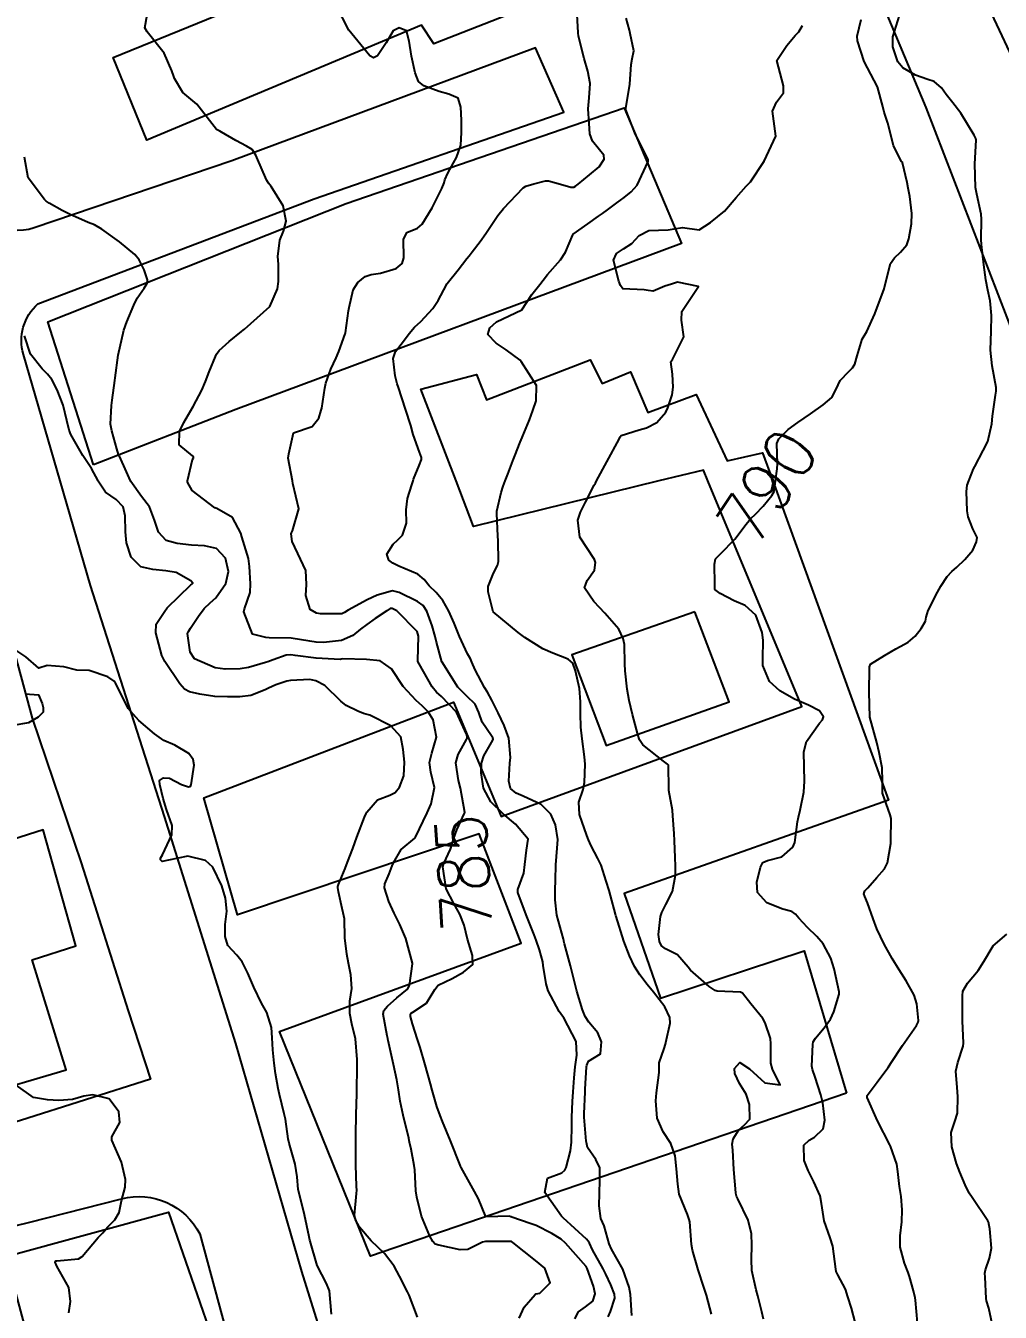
# Model space of a CAD drawing. Header units: metres. Extents: x 307586 to 320046, y 7427249 to 7434250.
# Drawn here: x 319146.4 to 319223.7, y 7428684 to 7428786.1 of the extents above; entities that cross this region are included whole.
import ezdxf
from ezdxf.enums import TextEntityAlignment as Align

# ---------------------------------------------------------------- set-up
doc = ezdxf.new("R2010")
doc.units = ezdxf.units.M
doc.header["$MEASUREMENT"] = 0
for name, color, linetype in [('Cotas', 45, 'Continuous'), ('Curvas de Nivel 1m', 11, 'Continuous'), ('Curvas de Nivel 5m', 15, 'Continuous'), ('Divisa', 42, 'FENCELINE2'), ('Edificações', 30, 'Continuous'), ('Linha Férrea', 20, 'Continuous'), ('Vias Primárias', 230, 'Continuous'), ('Vias Secundárias', 230, 'Continuous')]:
    doc.layers.add(name, color=color, linetype=linetype)
doc.styles.add('Style-STANDARD', font='STANDARD.shx')
doc.linetypes.add('FENCELINE2', pattern='A,0.25,-0.1,[132,ltypeshp.shx,S=0.1,R=0,X=-0.1,Y=0],-0.1,1', length=1.45)

msp = doc.modelspace()

# ---------------------------------------------------------------- linework, layer by layer
at = {"layer": 'Curvas de Nivel 1m', "flags": 128}
for points, elevation in [([(319167.56, 7428749.95), (319167.22, 7428751.76), (319167.27, 7428752.11), (319167.63, 7428753.76), (319169.12, 7428754.26), (319169.65, 7428754.94), (319169.83, 7428755.56), (319169.87, 7428755.73), (319170.11, 7428757.3), (319170.2, 7428757.72), (319170.6, 7428758.82), (319171.02, 7428759.72), (319171.22, 7428760.22), (319171.73, 7428761.61), (319171.76, 7428761.68), (319171.77, 7428761.71), (319172.01, 7428763.44), (319172.06, 7428763.71), (319172.37, 7428765.11), (319172.74, 7428765.7), (319173.32, 7428766.16), (319173.79, 7428766.33), (319174.55, 7428766.44), (319175.79, 7428766.8), (319176.26, 7428767.2), (319176.38, 7428767.65), (319176.36, 7428769.12), (319176.64, 7428769.65), (319177.48, 7428770), (319177.84, 7428770.32), (319178.64, 7428771.63), (319179.41, 7428773.15), (319179.58, 7428773.61), (319179.65, 7428773.84), (319179.88, 7428774.36), (319180.32, 7428775.18), (319180.57, 7428775.6), (319180.9, 7428776.59), (319180.97, 7428777.6), (319180.96, 7428778.58), (319180.91, 7428779.6), (319180.69, 7428780.33), (319179.96, 7428780.65), (319179.19, 7428780.85), (319177.97, 7428781.3), (319177.54, 7428781.64), (319177.29, 7428782.34), (319177.01, 7428783.65), (319176.82, 7428784.84), (319176.59, 7428785.65), (319176.03, 7428785.91), (319175.54, 7428785.67), (319174.98, 7428784.7), (319174.31, 7428783.69), (319173.99, 7428783.53), (319173.68, 7428783.69), (319172.02, 7428785.71), (319170.99, 7428787.72)], 786), ([(319177.12, 7428749.95), (319177.16, 7428750.08), (319177.61, 7428751.18), (319177.78, 7428751.64), (319177.78, 7428751.81), (319177.62, 7428752.24), (319177.14, 7428753.64), (319176.94, 7428754.35), (319176.53, 7428755.65), (319175.96, 7428757.37), (319175.87, 7428757.66), (319175.69, 7428758.28), (319175.54, 7428759.66), (319175.72, 7428760.21), (319176.35, 7428761.03), (319176.8, 7428761.65), (319177.24, 7428762.14), (319177.74, 7428762.59), (319178.68, 7428763.63), (319179.11, 7428764.27), (319179.78, 7428765.52), (319179.81, 7428765.58), (319179.84, 7428765.61), (319180.69, 7428766.7), (319181.39, 7428767.59), (319181.58, 7428767.82), (319181.81, 7428768.13), (319182.45, 7428768.95), (319182.9, 7428769.58), (319183.27, 7428770.15), (319183.85, 7428771.01), (319184.29, 7428771.56), (319185.87, 7428773.2), (319186.07, 7428773.34), (319186.71, 7428773.53), (319187.64, 7428773.76), (319187.88, 7428773.76), (319188.82, 7428773.51), (319189.64, 7428773.26), (319189.87, 7428773.27), (319190.02, 7428773.34), (319190.22, 7428773.49), (319191.13, 7428774.23), (319191.9, 7428774.86), (319192.3, 7428775.47), (319192.25, 7428775.81), (319191.91, 7428776.23), (319191.35, 7428776.91), (319191.16, 7428777.48), (319191.1, 7428778.31), (319191.03, 7428779.48), (319191.09, 7428780.35), (319191.18, 7428781.48), (319191, 7428782.47), (319190.69, 7428783.48), (319190.26, 7428785.25), (319190.22, 7428785.49), (319190.11, 7428787.43)], 787), ([(319184.43, 7428749.95), (319184.65, 7428750.5), (319185.05, 7428751.55), (319185.21, 7428751.95), (319185.63, 7428753.03), (319185.77, 7428753.4), (319185.83, 7428753.54), (319186.37, 7428754.81), (319186.64, 7428755.53), (319186.9, 7428756.3), (319186.91, 7428757.53), (319185.71, 7428759.43), (319185.61, 7428759.54), (319184.52, 7428760.36), (319183.73, 7428760.87), (319183.06, 7428761.58), (319183.22, 7428762.09), (319183.74, 7428762.57), (319185.75, 7428763.54), (319186.56, 7428764.75), (319187.17, 7428765.53), (319187.44, 7428765.87), (319187.79, 7428766.33), (319188.82, 7428767.5), (319189.22, 7428768.09), (319189.8, 7428769.49), (319189.83, 7428769.53), (319190.98, 7428770.34), (319191.85, 7428770.95), (319192.15, 7428771.17), (319192.56, 7428771.46), (319193.3, 7428772.01), (319193.87, 7428772.45), (319194.43, 7428772.89), (319194.91, 7428773.43), (319195.78, 7428775.3), (319195.77, 7428775.42), (319195.17, 7428776.68), (319194.78, 7428777.44), (319194.01, 7428779.39), (319194, 7428779.45), (319194, 7428779.5), (319194.32, 7428781.44), (319194.44, 7428783), (319194.52, 7428783.44), (319194.65, 7428784.08), (319194.36, 7428785.44), (319194.29, 7428785.71), (319194.04, 7428786.67)], 788), ([(319221.23, 7428749.95), (319221.61, 7428750.91), (319221.71, 7428751.11), (319222.37, 7428752.36), (319222.74, 7428753.09), (319223.05, 7428754.49), (319223.12, 7428755.09), (319223.35, 7428756.76), (319223.41, 7428757.08), (319223.41, 7428757.36), (319223.08, 7428759.09), (319222.95, 7428760.32), (319222.97, 7428761.09), (319223.01, 7428761.82), (319223.04, 7428763.09), (319222.92, 7428764.24), (319222.74, 7428765.1), (319222.59, 7428765.9), (319222.43, 7428767.1), (319222.23, 7428768.71), (319222.21, 7428769.11), (319222.25, 7428770.71), (319222.21, 7428771.11), (319221.88, 7428772.7), (319221.79, 7428773.11), (319221.77, 7428773.22), (319221.7, 7428775.11), (319221.81, 7428777), (319221.79, 7428777.11), (319221.65, 7428777.39), (319220.6, 7428779.12), (319219.96, 7428779.96), (319219.43, 7428780.6), (319219.07, 7428781.14), (319218.47, 7428781.64), (319217.98, 7428781.8), (319217.01, 7428782.15), (319216, 7428782.73), (319215.61, 7428783.19), (319215.2, 7428784.38), (319215.2, 7428785.19), (319215.72, 7428786.87)], 791), ([(319191.69, 7428749.95), (319192.51, 7428751.46), (319193.47, 7428753.27), (319193.55, 7428753.44), (319193.64, 7428753.55), (319195.08, 7428754), (319195.65, 7428754.17), (319196.47, 7428754.59), (319197.18, 7428755.4), (319197.33, 7428755.74), (319197.68, 7428756.78), (319197.77, 7428757.4), (319197.7, 7428758.41), (319197.58, 7428759.4), (319197.63, 7428759.49), (319197.71, 7428759.59), (319198.6, 7428761.39), (319198.42, 7428762.72), (319198.46, 7428763.39), (319199.78, 7428765.37), (319198.1, 7428765.71), (319197.79, 7428765.62), (319197.63, 7428765.56), (319197.11, 7428765.41), (319196.19, 7428765.01), (319195.78, 7428765.07), (319195.47, 7428765.11), (319193.78, 7428765.2), (319193.58, 7428765.45), (319193.44, 7428765.8), (319193.03, 7428767.46), (319193.28, 7428767.99), (319193.82, 7428768.37), (319194.48, 7428768.78), (319195.07, 7428769.43), (319195.84, 7428769.81), (319197.36, 7428769.88), (319197.84, 7428769.96), (319198.51, 7428770.06), (319199.84, 7428769.87), (319200.74, 7428770.46), (319201.85, 7428771.35), (319202.76, 7428772.45), (319203.57, 7428773.33), (319203.89, 7428773.68), (319204.99, 7428775.31), (319205.92, 7428777.3), (319205.64, 7428779.3), (319205.96, 7428779.99), (319206.52, 7428780.75), (319206.53, 7428781.29), (319206, 7428783.3), (319206.8, 7428784.51), (319207.44, 7428785.29), (319207.74, 7428785.57), (319208.03, 7428786.09)], 789), ([(319154.7, 7428749.95), (319154.37, 7428750.68), (319153.81, 7428751.93), (319153.75, 7428752.06), (319153.62, 7428752.5), (319153.21, 7428753.93), (319153.12, 7428754.45), (319153.19, 7428755.93), (319153.24, 7428756.36), (319153.46, 7428757.93), (319153.49, 7428758.13), (319153.71, 7428759.93), (319154.17, 7428761.92), (319154.4, 7428762.58), (319154.96, 7428763.91), (319155.22, 7428764.45), (319155.77, 7428765.25), (319156.02, 7428765.65), (319156.05, 7428765.9), (319155.79, 7428766.71), (319155.39, 7428767.5), (319155.05, 7428767.91), (319153.82, 7428768.91), (319152.41, 7428769.94), (319151.84, 7428770.27), (319151.33, 7428770.46), (319149.84, 7428771.13), (319149.28, 7428771.42), (319148.25, 7428771.99), (319148.01, 7428772.15), (319147.86, 7428772.28), (319146.58, 7428774.01), (319146.28, 7428775.63)], 784), ([(319152.13, 7428749.95), (319151.6, 7428750.94), (319150.91, 7428751.96), (319149.96, 7428753.64), (319149.83, 7428753.97), (319149.64, 7428754.75), (319149.35, 7428755.97), (319148.88, 7428757.19), (319148.44, 7428757.99), (319148.11, 7428758.42), (319147.69, 7428758.84), (319146.77, 7428760.01), (319146.27, 7428761.47)], 783), ([(319177.47, 7428683.62), (319176.82, 7428685.35), (319176.69, 7428685.63), (319176.05, 7428686.85), (319175.62, 7428687.65), (319174.86, 7428688.65), (319173.8, 7428689.67), (319172.88, 7428690.74), (319172.54, 7428691.34), (319172.48, 7428691.69), (319172.64, 7428693.42), (319172.65, 7428693.68), (319172.63, 7428693.97), (319172.58, 7428695.69), (319172.57, 7428697.3), (319172.58, 7428697.69), (319172.58, 7428698.08), (319172.61, 7428699.69), (319172.66, 7428701.34), (319172.67, 7428701.69), (319172.69, 7428703.34), (319172.69, 7428703.69), (319172.69, 7428704.04), (319172.54, 7428705.69), (319172.25, 7428706.87), (319172.1, 7428707.69), (319172.11, 7428708.68), (319172.27, 7428709.69), (319172.19, 7428710.76), (319172, 7428711.7), (319171.86, 7428712.42), (319171.7, 7428713.7), (319171.67, 7428715.21), (319171.58, 7428715.7), (319171.5, 7428716.02), (319171.2, 7428717.36), (319171.14, 7428717.71), (319171.14, 7428717.78), (319171.21, 7428717.93), (319171.72, 7428719.2), (319171.92, 7428719.7), (319172.33, 7428720.78), (319172.67, 7428721.69), (319173.27, 7428723.27), (319173.39, 7428723.56), (319173.45, 7428723.68), (319174.31, 7428724.65), (319175.29, 7428725.02), (319175.71, 7428725.24), (319176.04, 7428725.65), (319176.4, 7428726.56), (319176.43, 7428727.65), (319176.34, 7428728.65), (319176.14, 7428729.65), (319175.36, 7428730.51), (319173.68, 7428731.36), (319173.37, 7428731.45), (319173.18, 7428731.49), (319172.73, 7428731.69), (319171.81, 7428732.14), (319171.38, 7428732.48), (319170.12, 7428733.72), (319169.4, 7428734.1), (319168.94, 7428734.2), (319167.4, 7428734.13), (319167.09, 7428734.07), (319166.23, 7428733.77), (319165.66, 7428733.51), (319165.39, 7428733.38), (319164.24, 7428732.94), (319163.38, 7428732.82), (319162.39, 7428732.82), (319161.38, 7428732.85), (319160.19, 7428733.04), (319159.39, 7428733.23), (319158.97, 7428733.44), (319158.61, 7428733.86), (319157.42, 7428735.64), (319157.28, 7428735.88), (319157.19, 7428736.11), (319156.71, 7428737.89), (319156.74, 7428738.6), (319157.47, 7428739.71), (319157.54, 7428739.81), (319157.6, 7428739.88), (319159.49, 7428741.71), (319159.57, 7428741.77), (319159.64, 7428741.85), (319159.49, 7428742.04), (319158.31, 7428742.68), (319157.5, 7428742.83), (319156.47, 7428742.92), (319155.51, 7428743.15), (319154.76, 7428743.91), (319154.39, 7428745.05), (319154.3, 7428745.91), (319154.28, 7428747.19), (319154.1, 7428747.91), (319153.57, 7428748.47), (319152.71, 7428749.06), (319152.13, 7428749.94), (319152.13, 7428749.95)], 783), ([(319185.54, 7428683.53), (319185.93, 7428684.4), (319186.82, 7428685.41), (319186.88, 7428685.45), (319187.19, 7428685.51), (319187.99, 7428686.34), (319187.58, 7428687.5), (319186.85, 7428688.11), (319185.05, 7428689.54), (319184.93, 7428689.6), (319184.87, 7428689.61), (319184.79, 7428689.62), (319182.87, 7428689.62), (319182.62, 7428689.56), (319181.46, 7428688.99), (319180.86, 7428688.94), (319179.16, 7428689.31), (319178.87, 7428689.4), (319178.68, 7428689.61), (319178.45, 7428690.04), (319177.79, 7428691.62), (319177.42, 7428693.12), (319177.35, 7428693.63), (319177.26, 7428695.3), (319177.22, 7428695.63), (319176.96, 7428696.95), (319176.83, 7428697.5), (319176.82, 7428697.63), (319176.79, 7428697.81), (319176.33, 7428699.64), (319176.1, 7428700.74), (319175.97, 7428701.65), (319175.83, 7428702.45), (319175.56, 7428703.65), (319175.15, 7428705.57), (319175.13, 7428705.66), (319175.12, 7428705.71), (319175.07, 7428705.94), (319174.75, 7428707.66), (319174.81, 7428707.94), (319175.09, 7428708.27), (319175.82, 7428708.94), (319176.67, 7428709.64), (319176.85, 7428709.91), (319177.08, 7428711.64), (319177.08, 7428711.7), (319176.55, 7428713.65), (319176.06, 7428714.76), (319175.61, 7428715.66), (319175.19, 7428716.59), (319174.86, 7428717.66), (319174.89, 7428717.98), (319175.22, 7428718.79), (319175.47, 7428719.42), (319175.56, 7428719.66), (319176.18, 7428720.72), (319177.25, 7428721.61), (319177.28, 7428721.64), (319177.31, 7428721.69), (319178.23, 7428723.63), (319178.57, 7428724.34), (319178.82, 7428725.62), (319178.53, 7428726.84), (319178.43, 7428727.62), (319178.61, 7428728.35), (319178.99, 7428729.62), (319178.73, 7428730.99), (319178.32, 7428731.63), (319177.85, 7428732.1), (319177.38, 7428732.52), (319176.33, 7428733.65), (319175.41, 7428735.04), (319174.5, 7428735.67), (319173.42, 7428735.79), (319171.56, 7428735.84), (319171.42, 7428735.81), (319171.34, 7428735.79), (319169.42, 7428735.88), (319167.77, 7428736.1), (319167.43, 7428736.15), (319167.06, 7428736.13), (319166.02, 7428735.77), (319165.59, 7428735.6), (319165.42, 7428735.54), (319164.05, 7428735.16), (319163.41, 7428735.04), (319162.22, 7428735.01), (319161.41, 7428735.12), (319159.77, 7428735.85), (319159.43, 7428736.36), (319159.24, 7428737.66), (319159.23, 7428737.85), (319159.29, 7428738.01), (319159.45, 7428738.27), (319160.08, 7428739.23), (319160.53, 7428739.84), (319161.03, 7428740.29), (319161.48, 7428740.68), (319162.25, 7428741.82), (319162.47, 7428742.78), (319162.23, 7428743.82), (319161.52, 7428744.58), (319160.56, 7428744.81), (319159.53, 7428744.86), (319158.4, 7428744.99), (319157.53, 7428745.23), (319156.91, 7428745.89), (319156.59, 7428746.85), (319156.2, 7428747.89), (319155.58, 7428748.72), (319154.72, 7428749.91), (319154.7, 7428749.95)], 784), ([(319192.6, 7428683.64), (319192.8, 7428684.06), (319193.14, 7428685.11), (319193.12, 7428685.44), (319192.83, 7428686.17), (319192.42, 7428687.03), (319192.22, 7428687.45), (319191.37, 7428688.95), (319191.12, 7428689.47), (319191.03, 7428689.63), (319190.88, 7428689.8), (319189.04, 7428691.49), (319188.89, 7428691.63), (319187.59, 7428693.5), (319187.79, 7428694.64), (319188.94, 7428695.07), (319189.16, 7428695.26), (319189.26, 7428695.49), (319189.63, 7428696.81), (319189.69, 7428697.48), (319189.71, 7428698.75), (319189.72, 7428699.48), (319189.78, 7428700.71), (319189.83, 7428701.48), (319189.91, 7428702.59), (319189.99, 7428703.48), (319190.13, 7428704.4), (319190.06, 7428705.48), (319189.08, 7428707.35), (319188.98, 7428707.49), (319188.73, 7428707.85), (319187.85, 7428709.5), (319187.68, 7428710.06), (319187.46, 7428711.52), (319187.41, 7428711.79), (319187.15, 7428712.74), (319186.9, 7428713.52), (319186.74, 7428713.94), (319186.09, 7428715.53), (319185.44, 7428717.3), (319185.43, 7428717.54), (319185.91, 7428718.84), (319185.99, 7428719.53), (319186.12, 7428720.65), (319186.26, 7428721.53), (319185.26, 7428722.73), (319184.28, 7428723.55), (319183.29, 7428724.5), (319182.72, 7428725.57), (319182.53, 7428726.79), (319182.55, 7428727.57), (319182.75, 7428728.15), (319183.35, 7428729.2), (319183.47, 7428729.44), (319183.46, 7428729.56), (319183.35, 7428729.73), (319182.61, 7428730.81), (319182.34, 7428731.58), (319182.04, 7428732.24), (319181.39, 7428732.88), (319180.67, 7428733.6), (319179.42, 7428735.58), (319179.41, 7428735.61), (319178.97, 7428737.15), (319178.87, 7428737.62), (319178.63, 7428738.45), (319178.22, 7428739.63), (319177.92, 7428740.08), (319177.48, 7428740.39), (319176.03, 7428741.11), (319175.49, 7428741.23), (319174.26, 7428740.9), (319173.48, 7428740.51), (319171.98, 7428739.7), (319171.67, 7428739.51), (319171.47, 7428739.41), (319169.78, 7428739.41), (319169.47, 7428739.47), (319168.96, 7428739.74), (319168.61, 7428740.87), (319168.67, 7428741.74), (319168.6, 7428742.84), (319168.18, 7428743.75), (319167.53, 7428745.15), (319167.44, 7428745.76), (319167.46, 7428745.84), (319167.55, 7428745.99), (319168.05, 7428747.75), (319167.59, 7428749.76), (319167.56, 7428749.95)], 786), ([(319194.49, 7428683.73), (319194.38, 7428685.42), (319194.26, 7428685.99), (319193.76, 7428687.43), (319192.87, 7428689), (319192.69, 7428689.44), (319192.29, 7428690.85), (319192.02, 7428691.45), (319191.88, 7428692.43), (319191.93, 7428693.45), (319191.94, 7428694.44), (319191.95, 7428695.45), (319191.62, 7428696.13), (319190.96, 7428697.06), (319190.88, 7428697.47), (319190.87, 7428697.56), (319190.69, 7428699.47), (319190.69, 7428699.78), (319190.77, 7428701.47), (319190.78, 7428701.71), (319190.88, 7428703.47), (319190.9, 7428703.61), (319191.04, 7428703.92), (319192, 7428704.51), (319192.08, 7428705.45), (319191.79, 7428706.18), (319191.08, 7428707), (319190.78, 7428707.47), (319190.56, 7428708), (319190.12, 7428709.48), (319189.77, 7428710.84), (319189.62, 7428711.49), (319189.15, 7428713.22), (319189.1, 7428713.44), (319189.08, 7428713.49), (319189.05, 7428713.6), (319188.54, 7428715.5), (319188.4, 7428716.71), (319188.4, 7428717.5), (319188.43, 7428718.28), (319188.46, 7428719.5), (319188.57, 7428720.82), (319188.6, 7428721.5), (319188.43, 7428722.67), (319188.05, 7428723.51), (319187.28, 7428724.27), (319185.87, 7428724.95), (319185.3, 7428725.18), (319184.86, 7428725.54), (319184.72, 7428726.14), (319184.81, 7428727.55), (319184.86, 7428728.01), (319184.71, 7428729.55), (319184.35, 7428730.56), (319183.88, 7428731.55), (319183.38, 7428732.55), (319183.03, 7428733.2), (319182.8, 7428733.57), (319182.04, 7428734.96), (319181.79, 7428735.58), (319181.67, 7428735.83), (319181.43, 7428736.24), (319180.82, 7428737.6), (319180.39, 7428738.67), (319179.97, 7428739.61), (319179.48, 7428740.47), (319178.96, 7428741.09), (319178.4, 7428741.63), (319177.99, 7428742.12), (319177.5, 7428742.55), (319175.98, 7428743.18), (319175.51, 7428743.43), (319175.2, 7428743.66), (319175.05, 7428744.14), (319175.53, 7428744.93), (319175.91, 7428745.28), (319176.29, 7428745.65), (319176.61, 7428746.59), (319176.57, 7428747.65), (319176.67, 7428748.56), (319177.02, 7428749.65), (319177.12, 7428749.95)], 787), ([(319200.8, 7428683.86), (319200.4, 7428685.35), (319200.21, 7428685.98), (319199.75, 7428687.36), (319199.3, 7428688.93), (319199.23, 7428689.37), (319199.08, 7428691.18), (319199.04, 7428691.37), (319198.9, 7428691.75), (319198.24, 7428693.38), (319198.13, 7428694.17), (319198.04, 7428695.38), (319197.92, 7428696.41), (319197.57, 7428697.38), (319196.98, 7428698.31), (319196.49, 7428699.4), (319196.39, 7428700.78), (319196.45, 7428701.4), (319196.66, 7428703.03), (319196.66, 7428703.4), (319196.65, 7428703.78), (319197.06, 7428704.93), (319197.17, 7428705.28), (319197.19, 7428705.39), (319197.53, 7428706.94), (319197.49, 7428707.39), (319197.1, 7428708.22), (319196.2, 7428709.4), (319195.71, 7428710), (319195.13, 7428710.76), (319194.7, 7428711.42), (319194.3, 7428712.27), (319193.85, 7428713.43), (319193.23, 7428715.39), (319193.22, 7428715.44), (319193.18, 7428715.58), (319192.8, 7428717.05), (319192.69, 7428717.45), (319192.46, 7428718.2), (319192.04, 7428719.46), (319191.78, 7428720.01), (319191.25, 7428721.01), (319191.05, 7428721.47), (319190.91, 7428721.82), (319190.34, 7428723.48), (319190.29, 7428724.48), (319190.62, 7428725.48), (319190.74, 7428726.04), (319190.78, 7428727.48), (319190.74, 7428728.07), (319190.53, 7428729.48), (319190.44, 7428730.41), (319190.41, 7428731.48), (319190.42, 7428732.44), (319190.34, 7428733.48), (319190.02, 7428734.88), (319189.8, 7428735.49), (319189.43, 7428735.81), (319188.22, 7428736.3), (319187.43, 7428736.64), (319185.99, 7428737.53), (319185.45, 7428737.94), (319183.47, 7428739.56), (319183.07, 7428741.15), (319183.09, 7428741.57), (319183.5, 7428742.64), (319183.81, 7428743.25), (319183.89, 7428743.56), (319183.87, 7428745.22), (319183.85, 7428745.56), (319183.76, 7428747.36), (319183.77, 7428747.56), (319184.11, 7428749.03), (319184.28, 7428749.55), (319184.43, 7428749.95)], 788), ([(319204.94, 7428683.44), (319204.8, 7428684.02), (319204.49, 7428685.3), (319204.36, 7428685.78), (319204, 7428687.31), (319203.98, 7428688.19), (319204.02, 7428689.31), (319203.97, 7428690.22), (319203.72, 7428691.31), (319202.91, 7428693), (319202.8, 7428693.21), (319202.77, 7428693.32), (319202.75, 7428693.48), (319202.59, 7428695.33), (319202.49, 7428696.86), (319202.46, 7428697.33), (319202.53, 7428697.77), (319202.98, 7428698.47), (319203.43, 7428698.87), (319203.84, 7428699.31), (319203.83, 7428700.48), (319203.56, 7428701.31), (319203.03, 7428702.16), (319202.66, 7428702.95), (319202.64, 7428703.33), (319203.05, 7428703.82), (319203.83, 7428703.31), (319205.03, 7428702.19), (319206.26, 7428702.05), (319205.64, 7428703.29), (319205.51, 7428703.75), (319205.52, 7428705.29), (319205.49, 7428705.72), (319205.08, 7428706.95), (319204.89, 7428707.3), (319203.93, 7428708.48), (319203.27, 7428709.32), (319203.11, 7428709.4), (319201.25, 7428709.48), (319201.11, 7428709.52), (319200.62, 7428709.85), (319199.13, 7428711.13), (319198.96, 7428711.37), (319198.12, 7428712.36), (319197.15, 7428712.84), (319196.83, 7428713.08), (319196.68, 7428713.4), (319196.59, 7428713.97), (319196.76, 7428715.4), (319196.86, 7428715.72), (319197.19, 7428716.35), (319197.7, 7428717.39), (319197.94, 7428718.67), (319197.95, 7428719.39), (319197.92, 7428720.07), (319197.87, 7428721.39), (319197.84, 7428721.97), (319197.75, 7428723.39), (319197.7, 7428723.82), (319197.42, 7428725.4), (319197.41, 7428725.5), (319197.39, 7428727.4), (319197.32, 7428727.49), (319197.01, 7428727.72), (319195.35, 7428729.01), (319195.09, 7428729.42), (319194.95, 7428729.83), (319194.54, 7428731.43), (319194.28, 7428732.54), (319194.12, 7428733.43), (319193.96, 7428734.89), (319193.93, 7428735.43), (319193.89, 7428736.98), (319193.81, 7428737.44), (319193.45, 7428738.19), (319192.33, 7428739.46), (319191.92, 7428739.91), (319191.48, 7428740.4), (319190.72, 7428741.48), (319190.93, 7428742.05), (319191.51, 7428742.88), (319191.61, 7428743.47), (319191.52, 7428743.72), (319190.37, 7428745.48), (319190.19, 7428746.85), (319190.4, 7428747.48), (319190.8, 7428748.26), (319191.42, 7428749.47), (319191.48, 7428749.58), (319191.6, 7428749.78), (319191.69, 7428749.95)], 789), ([(319217.16, 7428683.15), (319217.01, 7428684.95), (319216.98, 7428685.15), (319216.83, 7428685.7), (319216.52, 7428686.83), (319216.41, 7428687.16), (319216.13, 7428687.89), (319215.79, 7428689.17), (319215.79, 7428690.07), (319215.91, 7428691.16), (319215.95, 7428692.13), (319215.86, 7428693.17), (319215.74, 7428693.98), (319215.61, 7428695.17), (319215.52, 7428695.74), (319215.01, 7428697.18), (319214.96, 7428697.28), (319213.97, 7428699.19), (319213.17, 7428701.04), (319213.17, 7428701.2), (319213.96, 7428702.26), (319214.64, 7428703.18), (319214.82, 7428703.41), (319215.05, 7428703.75), (319215.97, 7428705.17), (319217.08, 7428706.74), (319217.21, 7428707.02), (319217.23, 7428707.15), (319217.1, 7428708.46), (319216.9, 7428709.15), (319216.27, 7428710.3), (319215.71, 7428711.17), (319215.15, 7428712.07), (319214.5, 7428713.19), (319213.94, 7428714.43), (319213.65, 7428715.2), (319213.2, 7428716.48), (319212.97, 7428716.97), (319212.89, 7428717.2), (319212.99, 7428717.42), (319213.21, 7428717.67), (319213.92, 7428718.49), (319214.53, 7428719.19), (319214.77, 7428719.66), (319215.03, 7428721.18), (319215.05, 7428721.39), (319215.06, 7428723.18), (319214.99, 7428723.47), (319214.38, 7428725.19), (319214.37, 7428726.13), (319214.35, 7428727.19), (319214.11, 7428728.42), (319213.93, 7428729.19), (319213.37, 7428731.2), (319213.31, 7428733.2), (319213.35, 7428735.12), (319213.35, 7428735.2), (319213.43, 7428735.42), (319214.53, 7428736.09), (319215.44, 7428736.63), (319215.78, 7428736.83), (319216.41, 7428737.17), (319216.98, 7428737.64), (319217.46, 7428738.24), (319217.78, 7428738.84), (319217.85, 7428739.15), (319218.01, 7428739.68), (319218.74, 7428741.14), (319219.02, 7428741.61), (319219.51, 7428742.37), (319219.87, 7428742.77), (319220.27, 7428743.12), (319220.92, 7428743.72), (319221.54, 7428744.45), (319221.85, 7428745.11), (319221.9, 7428745.46), (319221.55, 7428746.14), (319221.17, 7428747.11), (319221.11, 7428747.58), (319221.05, 7428749.12), (319221.1, 7428749.62), (319221.23, 7428749.95)], 791), ([(319170.65, 7428683.85), (319170.49, 7428685.71), (319170.26, 7428686.28), (319169.51, 7428687.72), (319168.96, 7428689.64), (319168.94, 7428689.73), (319168.88, 7428689.99), (319168.51, 7428691.73), (319168.36, 7428692.27), (319168.01, 7428693.74), (319167.92, 7428694.75), (319167.77, 7428695.74), (319167.29, 7428697.42), (319167.21, 7428697.75), (319166.99, 7428699.32), (319166.9, 7428699.75), (319166.53, 7428701.28), (319166.41, 7428701.76), (319166.2, 7428702.94), (319166.11, 7428703.76), (319166, 7428704.81), (319165.94, 7428705.77), (319165.89, 7428706.6), (319165.51, 7428707.78), (319165.09, 7428708.53), (319164.48, 7428709.79), (319164.01, 7428710.91), (319163.55, 7428711.8), (319163.14, 7428712.34), (319162.43, 7428713.09), (319162.2, 7428713.81), (319162.22, 7428714.76), (319162.35, 7428715.81), (319162.23, 7428716.85), (319161.94, 7428717.82), (319161.22, 7428719.3), (319160.64, 7428719.84), (319159.24, 7428720.19), (319157.72, 7428719.87), (319157.22, 7428719.77), (319157.07, 7428719.88), (319157.07, 7428720.03), (319157.23, 7428720.29), (319157.97, 7428721.87), (319158.01, 7428722.62), (319157.54, 7428723.88), (319157.29, 7428724.76), (319157.03, 7428725.88), (319157, 7428726.19), (319157.31, 7428726.41), (319157.8, 7428726.36), (319158.74, 7428725.86), (319159.3, 7428725.68), (319159.44, 7428725.71), (319159.51, 7428725.85), (319159.75, 7428727.41), (319159.66, 7428727.85), (319159.33, 7428728.32), (319158.21, 7428728.99), (319157.35, 7428729.36), (319156.59, 7428729.89), (319155.36, 7428730.94), (319154.52, 7428731.91), (319153.6, 7428733.71), (319153.5, 7428733.92), (319153.4, 7428734.07), (319152.9, 7428734.42), (319151.41, 7428734.91), (319150.43, 7428734.94), (319149.41, 7428735.2), (319148.09, 7428735.31), (319147.41, 7428735.1), (319146.39, 7428736.01), (319145.43, 7428736.63)], 782), ([(319146.33, 7428733.06), (319147.38, 7428732.99), (319147.68, 7428732.3), (319147.76, 7428731.99), (319147.76, 7428731.6), (319147.36, 7428731.2), (319146.59, 7428730.77), (319145.35, 7428730.55)], 782), ([(319223.09, 7428683.08), (319222.82, 7428684.32), (319222.64, 7428684.91), (319222.61, 7428685.08), (319222.52, 7428686.77), (319222.51, 7428687.09), (319222.56, 7428687.37), (319222.86, 7428688.3), (319223.01, 7428688.94), (319223.02, 7428689.08), (319222.89, 7428690.62), (319222.83, 7428691.02), (319222.82, 7428691.08), (319222.73, 7428691.25), (319221.49, 7428693.1), (319221.27, 7428693.45), (319220.93, 7428694.1), (319220.51, 7428695.11), (319220.26, 7428695.81), (319219.89, 7428697.12), (319219.84, 7428698.26), (319220.13, 7428699.12), (319220.32, 7428699.79), (319220.37, 7428701.12), (319220.3, 7428701.84), (319220.21, 7428703.12), (319220.36, 7428703.81), (319220.79, 7428705.11), (319220.82, 7428705.36), (319220.74, 7428707.11), (319220.73, 7428707.47), (319220.74, 7428709.11), (319220.76, 7428709.47), (319221.12, 7428710.1), (319221.97, 7428711.1), (319222.41, 7428711.82), (319223.16, 7428713.08), (319224.24, 7428714)], 792), ([(319149.81, 7428683.96), (319149.93, 7428684.84), (319149.79, 7428685.96), (319148.84, 7428687.66), (319148.71, 7428687.97), (319148.75, 7428688.07), (319148.84, 7428688.09), (319150.56, 7428688.24), (319150.85, 7428688.41), (319152.14, 7428689.93), (319152.49, 7428690.31), (319152.88, 7428690.76), (319153.46, 7428691.34), (319153.79, 7428691.91), (319153.98, 7428692.83), (319154.26, 7428693.91), (319154.31, 7428694.52), (319153.98, 7428695.91), (319153.22, 7428697.66), (319153.22, 7428697.92), (319153.85, 7428699.04), (319153.76, 7428699.91), (319153, 7428700.92), (319151.7, 7428701.24), (319151, 7428701.14), (319150.08, 7428700.87), (319149, 7428700.79), (319148.12, 7428700.85), (319147, 7428701.03), (319145.61, 7428702.01)], 781)]:
    msp.add_lwpolyline(points, dxfattribs=dict(at, elevation=elevation))
at = {"layer": 'Curvas de Nivel 5m', "flags": 128}
for points, elevation in [([(319159.23, 7428749.95), (319159.61, 7428751.64), (319159.69, 7428751.78), (319159.7, 7428751.85), (319159.61, 7428751.95), (319158.56, 7428752.81), (319158.58, 7428753.87), (319158.92, 7428754.59), (319159.66, 7428755.85), (319160.36, 7428757.16), (319160.66, 7428757.84), (319160.94, 7428758.6), (319161.44, 7428759.83), (319161.52, 7428760.02), (319161.72, 7428760.31), (319162.53, 7428761.02), (319163.51, 7428761.81), (319163.63, 7428761.91), (319163.73, 7428762), (319165.75, 7428763.78), (319166.36, 7428765.19), (319166.44, 7428765.77), (319166.43, 7428767.14), (319166.4, 7428767.77), (319166.54, 7428769.06), (319166.83, 7428769.77), (319167.06, 7428770.55), (319166.82, 7428771.77), (319165.87, 7428773.32), (319165.65, 7428773.57), (319165.51, 7428773.79), (319165.22, 7428774.45), (319164.63, 7428775.8), (319164.34, 7428776.24), (319163.91, 7428776.52), (319163.06, 7428776.96), (319161.92, 7428777.62), (319161.78, 7428777.69), (319161.52, 7428777.83), (319159.95, 7428779.85), (319158.86, 7428780.76), (319158.2, 7428781.88), (319158.13, 7428782.03), (319157.98, 7428782.49), (319157.36, 7428783.89), (319156.02, 7428785.58), (319155.82, 7428785.9), (319156.03, 7428786.93)], 785), ([(319205.89, 7428749.95), (319206.01, 7428750.9), (319206.05, 7428751.3), (319206, 7428752.93), (319206.14, 7428753.3), (319206.89, 7428754.04), (319207.66, 7428754.59), (319208.66, 7428755.27), (319209.67, 7428756), (319210.36, 7428756.56), (319210.71, 7428757.24), (319211.01, 7428757.92), (319211.7, 7428758.64), (319212, 7428758.93), (319212.18, 7428759.22), (319212.37, 7428759.87), (319212.77, 7428761.21), (319213.13, 7428761.82), (319213.76, 7428763.2), (319214.52, 7428765.2), (319214.76, 7428766.16), (319215.02, 7428767.19), (319215.34, 7428767.66), (319215.82, 7428768.09), (319216.31, 7428768.69), (319216.46, 7428769.17), (319216.67, 7428770.34), (319216.72, 7428771.17), (319216.54, 7428772.51), (319216.42, 7428773.17), (319216.34, 7428773.62), (319215.98, 7428775.18), (319215.96, 7428775.23), (319215.9, 7428775.3), (319215.26, 7428776.54), (319215.1, 7428777.19), (319214.8, 7428778.34), (319214.52, 7428779.2), (319214.4, 7428779.65), (319213.97, 7428781.21), (319212.93, 7428783.22), (319212.39, 7428784.86), (319212.36, 7428785.23), (319212.69, 7428786.57)], 790), ([(319189.96, 7428683.48), (319190.26, 7428684.02), (319190.81, 7428684.42), (319191.4, 7428684.88), (319191.58, 7428685.46), (319191.44, 7428686.07), (319190.93, 7428687.47), (319190.85, 7428687.63), (319189.22, 7428689.49), (319188.88, 7428689.79), (319188.14, 7428690.24), (319186.89, 7428690.87), (319186.42, 7428691.05), (319184.97, 7428691.54), (319184.92, 7428691.56), (319184.89, 7428691.58), (319184.81, 7428691.63), (319182.89, 7428691.56), (319182.32, 7428692.99), (319182.01, 7428693.57), (319180.94, 7428695.48), (319180.89, 7428695.59), (319180.86, 7428695.68), (319180.09, 7428697.6), (319179.46, 7428699.13), (319179.26, 7428699.61), (319179, 7428700.33), (319178.64, 7428701.61), (319178.5, 7428702.13), (319178.09, 7428703.62), (319177.68, 7428705), (319177.48, 7428705.63), (319177.08, 7428706.88), (319176.92, 7428707.47), (319176.92, 7428707.63), (319176.98, 7428707.74), (319177.09, 7428707.8), (319178.19, 7428708.53), (319178.85, 7428709.61), (319179.12, 7428709.95), (319180.23, 7428710.49), (319181.13, 7428710.98), (319181.87, 7428711.58), (319181.85, 7428712.29), (319181.43, 7428713.59), (319181.17, 7428714.7), (319180.84, 7428715.59), (319180.35, 7428716.44), (319179.76, 7428717.6), (319179.49, 7428719.34), (319179.56, 7428719.61), (319180.09, 7428720.75), (319180.36, 7428721.6), (319180.6, 7428722.26), (319181.21, 7428723.59), (319181.22, 7428723.65), (319180.88, 7428725.59), (319180.73, 7428726.18), (319180.52, 7428727.6), (319180.69, 7428728.24), (319181.35, 7428729.43), (319181.41, 7428729.54), (319181.42, 7428729.59), (319181.41, 7428729.64), (319181.36, 7428729.86), (319180.58, 7428731.6), (319179.39, 7428732.85), (319178.98, 7428733.2), (319178.64, 7428733.62), (319177.6, 7428735.45), (319177.51, 7428735.64), (319177.49, 7428735.71), (319177.56, 7428737.64), (319177.45, 7428738.01), (319175.84, 7428739.66), (319175.47, 7428739.84), (319175.31, 7428739.83), (319175.03, 7428739.66), (319174.11, 7428739.03), (319173.46, 7428738.57), (319172.95, 7428738.19), (319172.33, 7428737.7), (319171.44, 7428737.29), (319170.02, 7428737.14), (319169.44, 7428737.17), (319168.94, 7428737.24), (319167.44, 7428737.47), (319165.71, 7428737.51), (319165.44, 7428737.52), (319164.37, 7428737.79), (319163.68, 7428739.58), (319163.75, 7428739.8), (319164.19, 7428741.09), (319164.22, 7428741.79), (319164.14, 7428743.16), (319164.05, 7428743.79), (319163.54, 7428745.52), (319163.45, 7428745.8), (319162.79, 7428747.05), (319161.56, 7428747.76), (319161.4, 7428747.83), (319159.58, 7428749.19), (319159.21, 7428749.86), (319159.23, 7428749.95)], 785), ([(319212.2, 7428683.21), (319211.91, 7428684.31), (319211.64, 7428685.22), (319211.44, 7428685.83), (319210.84, 7428686.98), (319210.71, 7428687.23), (319210.67, 7428687.41), (319210.44, 7428689.23), (319210.23, 7428689.89), (319209.74, 7428691.24), (319209.54, 7428692.62), (319209.43, 7428693.24), (319208.93, 7428694.35), (319208.47, 7428695.25), (319208.16, 7428696.05), (319208.14, 7428697.26), (319208.56, 7428697.66), (319208.97, 7428697.89), (319209.68, 7428698.54), (319209.81, 7428699.24), (319209.64, 7428700.61), (319209.48, 7428701.25), (319209.03, 7428702.64), (319208.83, 7428703.25), (319208.78, 7428703.52), (319208.84, 7428705.25), (319208.88, 7428705.44), (319209.07, 7428705.75), (319209.76, 7428706.56), (319210.25, 7428707.24), (319210.51, 7428707.82), (319210.94, 7428709.23), (319210.94, 7428709.41), (319210.54, 7428711.24), (319210.28, 7428712.1), (319209.67, 7428713.24), (319209.17, 7428713.82), (319208.44, 7428714.52), (319207.73, 7428715.27), (319207.48, 7428715.57), (319207.19, 7428715.79), (319206.48, 7428715.99), (319205.19, 7428716.48), (319204.46, 7428717.31), (319204.4, 7428718.12), (319204.7, 7428719.31), (319204.87, 7428719.67), (319205.24, 7428719.84), (319206.39, 7428720.14), (319207.25, 7428720.91), (319207.41, 7428721.28), (319207.63, 7428722.92), (319207.7, 7428723.27), (319207.84, 7428723.83), (319208.13, 7428725.27), (319208.18, 7428726.13), (319208.16, 7428727.27), (319208.14, 7428728.47), (319208.34, 7428729.27), (319209.37, 7428730.74), (319209.61, 7428731.01), (319209.69, 7428731.25), (319209.38, 7428731.72), (319208.5, 7428732.15), (319207.39, 7428732.65), (319206.22, 7428733.29), (319205.41, 7428734.04), (319204.87, 7428735.31), (319204.88, 7428735.85), (319204.91, 7428737.31), (319204.83, 7428737.93), (319204.32, 7428739.31), (319203.48, 7428740.08), (319202.61, 7428740.45), (319201.49, 7428741.01), (319201.06, 7428741.35), (319201.08, 7428741.77), (319201.04, 7428743.35), (319201.12, 7428743.76), (319201.53, 7428744.16), (319202.67, 7428745.33), (319203.56, 7428746.53), (319203.92, 7428746.96), (319204.31, 7428747.31), (319204.92, 7428747.95), (319205.59, 7428748.8), (319205.77, 7428749.12), (319205.8, 7428749.3), (319205.89, 7428749.95)], 790)]:
    msp.add_lwpolyline(points, dxfattribs=dict(at, elevation=elevation))
at = {"layer": 'Divisa'}
msp.add_lwpolyline([(319164.56, 7428838.63), (319172.7, 7428847.36), (319178.26, 7428853.35), (319203.12, 7428814.67), (319217.83, 7428779.59), (319229.26, 7428749.95)], dxfattribs=at)
at = {"layer": 'Edificações'}
for points in [[(319189.19, 7428788.74), (319178.78, 7428784.64), (319177.78, 7428786.1), (319155.98, 7428776.99), (319153.33, 7428783.55), (319175.68, 7428792.66), (319173.31, 7428796.03), (319158.8, 7428790.02), (319156.98, 7428795.31), (319153.15, 7428793.3), (319151.32, 7428796.95), (319155.52, 7428798.86), (319152.96, 7428804.69), (319159.71, 7428807.46), (319151.59, 7428825.32), (319162.08, 7428832.1), (319175.21, 7428814.33), (319185.45, 7428797.78), (319189.19, 7428788.74)], [(319151.75, 7428751.22), (319148.13, 7428762.57), (319171.81, 7428771.95), (319193.87, 7428779.54), (319198.43, 7428768.79), (319163.05, 7428755.63), (319151.75, 7428751.22)], [(319180.54, 7428749.95), (319177.74, 7428757.24), (319182.15, 7428758.4), (319182.95, 7428756.38), (319191.19, 7428759.56), (319192.13, 7428757.68), (319194.37, 7428758.62), (319195.75, 7428755.37), (319199.58, 7428756.81), (319202.04, 7428751.54), (319204.86, 7428752.19), (319205.67, 7428749.95)], [(319200.52, 7428749.95), (319200.16, 7428750.81), (319196.64, 7428749.95)], [(319106.54, 7428690.53), (319149.6, 7428703.22), (319146.9, 7428711.96), (319150.36, 7428713.07), (319147.75, 7428722.27), (319127.3, 7428715.76), (319123.99, 7428725.43), (319142.77, 7428731.63), (319144.75, 7428732.49), (319139.22, 7428749.95)], [(319211.51, 7428701.37), (319173.74, 7428688.44), (319166.52, 7428706.28), (319185.69, 7428713.27), (319182.37, 7428721.96), (319163.2, 7428715.53), (319160.51, 7428724.8), (319180.33, 7428732.39), (319184.11, 7428723.33), (319207.98, 7428732.07), (319200.52, 7428749.95)], [(319196.64, 7428749.95), (319181.93, 7428746.34), (319180.54, 7428749.95)], [(319205.67, 7428749.95), (319214.86, 7428724.63), (319193.87, 7428717.23), (319196.76, 7428708.92), (319208.16, 7428712.68), (319211.51, 7428701.37)], [(319163.86, 7428674.83), (319162.42, 7428674.33), (319156.87, 7428672.31), (319136.71, 7428666.51), (319135.58, 7428670.3), (319119.78, 7428666.31), (319118.87, 7428670.07), (319138.54, 7428676.18), (319137.85, 7428678.65), (319139.07, 7428679.39), (319138.85, 7428680.4), (319144.01, 7428681.7), (319143.81, 7428682.37), (319146.28, 7428683), (319144.82, 7428688.42), (319157.72, 7428691.94), (319162.27, 7428678.82), (319162.76, 7428678.32), (319163.86, 7428674.83)]]:
    msp.add_lwpolyline(points, dxfattribs=at)
msp.add_lwpolyline([(319199.48, 7428739.57), (319189.72, 7428736.16), (319192.44, 7428728.95), (319202.2, 7428732.42)], close=True, dxfattribs=at)
at = {"layer": 'Linha Férrea'}
msp.add_lwpolyline([(319134.53, 7428910.9), (319148.24, 7428896.98), (319159.58, 7428885.01), (319171.97, 7428870.38), (319178.79, 7428860.98), (319188.48, 7428847.97), (319197.21, 7428834.75), (319205.44, 7428821.2), (319212.88, 7428807.73), (319219.65, 7428794.22), (319225.51, 7428781.71), (319230.79, 7428768.99), (319235.91, 7428755.86), (319238.22, 7428749.95)], dxfattribs=at)
at = {"layer": 'Vias Primárias', "elevation": 800.86}
msp.add_lwpolyline([(319149.11, 7428749.95), (319146.19, 7428759.99, -0.289983), (319147.35, 7428764), (319169.28, 7428772.33), (319189.08, 7428779.22), (319186.84, 7428784.31), (319162.74, 7428775.36), (319147.05, 7428770.03, -0.49139), (319142.02, 7428773.37)], format="xyb", dxfattribs=at)
msp.add_lwpolyline([(319149.11, 7428749.95), (319146.19, 7428759.99, -0.289983), (319147.35, 7428764), (319169.28, 7428772.33), (319189.08, 7428779.22), (319186.84, 7428784.31), (319162.74, 7428775.36), (319147.05, 7428770.03, -0.49139), (319142.02, 7428773.37)], format="xyb", dxfattribs=at)
at = {"layer": 'Vias Primárias'}
for points in [[(319141.37, 7428749.95), (319143.52, 7428743.48), (319146.89, 7428731.13), (319150.77, 7428719.66), (319154.52, 7428707.92), (319156.28, 7428702.5), (319145.96, 7428699.21), (319136.42, 7428696.43), (319120.67, 7428692.17), (319111.61, 7428689.66), (319101.08, 7428686.7, -0.284856), (319096.45, 7428688.04), (319095.81, 7428689.15)], [(319141.37, 7428749.95), (319143.52, 7428743.48), (319146.89, 7428731.13), (319150.77, 7428719.66), (319154.52, 7428707.92), (319156.28, 7428702.5), (319145.96, 7428699.21), (319136.42, 7428696.43), (319120.67, 7428692.17), (319111.61, 7428689.66), (319101.08, 7428686.7, -0.284856), (319096.45, 7428688.04), (319095.81, 7428689.15)], [(319131.54, 7428580.93), (319118.42, 7428618.99), (319105.85, 7428657.27), (319100.03, 7428675.15, -0.247199), (319100.87, 7428678.23), (319117.85, 7428683.31), (319132.18, 7428687.62), (319146.59, 7428691.12), (319153.99, 7428693.01, -0.35047), (319160.19, 7428690.21), (319162.28, 7428682.49)], [(319131.54, 7428580.93), (319118.42, 7428618.99), (319105.85, 7428657.27), (319100.03, 7428675.15, -0.247199), (319100.87, 7428678.23), (319117.85, 7428683.31), (319132.18, 7428687.62), (319146.59, 7428691.12), (319153.99, 7428693.01, -0.35047), (319160.19, 7428690.21), (319162.28, 7428682.49)]]:
    msp.add_lwpolyline(points, format="xyb", dxfattribs=at)
at = {"layer": 'Vias Primárias', "elevation": 800.86}
msp.add_lwpolyline([(319168.28, 7428687.22), (319163.05, 7428705.32), (319157.4, 7428723.34), (319151.53, 7428741.66), (319149.11, 7428749.95)], dxfattribs=at)
msp.add_lwpolyline([(319168.28, 7428687.22), (319163.05, 7428705.32), (319157.4, 7428723.34), (319151.53, 7428741.66), (319149.11, 7428749.95)], dxfattribs=at)
at = {"layer": 'Vias Secundárias', "elevation": 800.86}
msp.add_lwpolyline([(319203.62, 7428557.74), (319203.02, 7428572.96), (319198.78, 7428587.23), (319190.09, 7428614.48), (319183.63, 7428637.32), (319176.05, 7428662.37), (319168.28, 7428687.22)], dxfattribs=at)
msp.add_lwpolyline([(319203.62, 7428557.74), (319203.02, 7428572.96), (319198.78, 7428587.23), (319190.09, 7428614.48), (319183.63, 7428637.32), (319176.05, 7428662.37), (319168.28, 7428687.22)], dxfattribs=at)

# ---------------------------------------------------------------- texts
at = {"layer": 'Cotas', "style": 'Style-STANDARD'}
for s, rotation, p in [('790', 56.349, (319205.23, 7428749.53, 790)), ('785', 93.3858, (319181.14, 7428718.86, 785))]:
    msp.add_text(s, height=4, rotation=rotation, dxfattribs=at).set_placement(p, align=Align.MIDDLE_CENTER)

doc.saveas('drawing.dxf')
